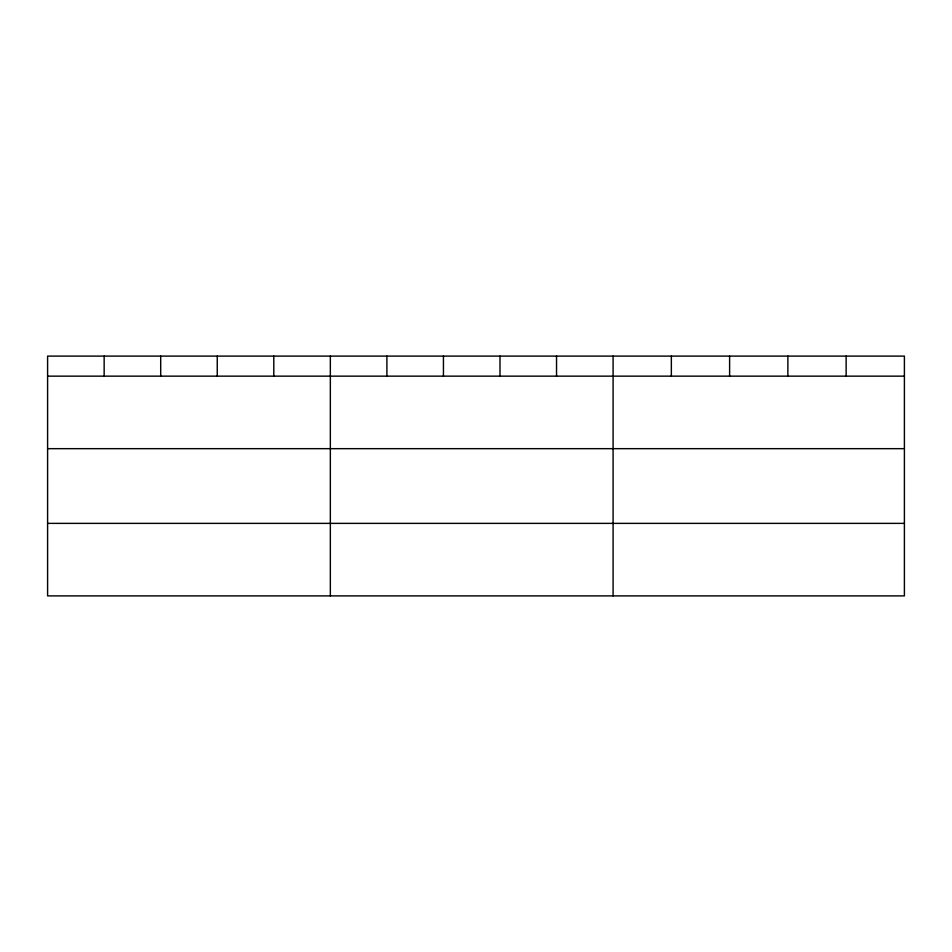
<?xml version="1.0" encoding="UTF-8"?>
<svg xmlns="http://www.w3.org/2000/svg" width="952" height="952" viewBox="0 0 952 952"><rect width="100%" height="100%" fill="white"/><g stroke="black" fill="none" stroke-linecap="round" stroke-linejoin="round"><path stroke-width="1.43" d="M904.4 448.666L904.4 356.107L47.6 356.107L47.6 595.892L904.4 595.892L904.4 448.666L47.6 448.666M47.6 376.147L904.4 376.147M47.6 523.374L904.4 523.374M846.138 356.107L846.138 376.147M787.875 356.107L787.875 376.147M729.613 356.107L729.613 376.147M671.35 356.107L671.35 376.147M613.088 356.107L613.088 595.892M556.539 356.107L556.539 376.147M499.99 356.107L499.99 376.147M443.442 356.107L443.442 376.147M386.893 356.107L386.893 376.147M330.344 356.107L330.344 595.892M273.795 356.107L273.795 376.147M217.246 356.107L217.246 376.147M160.698 356.107L160.698 376.147M104.149 356.107L104.149 376.147"/></g></svg>
